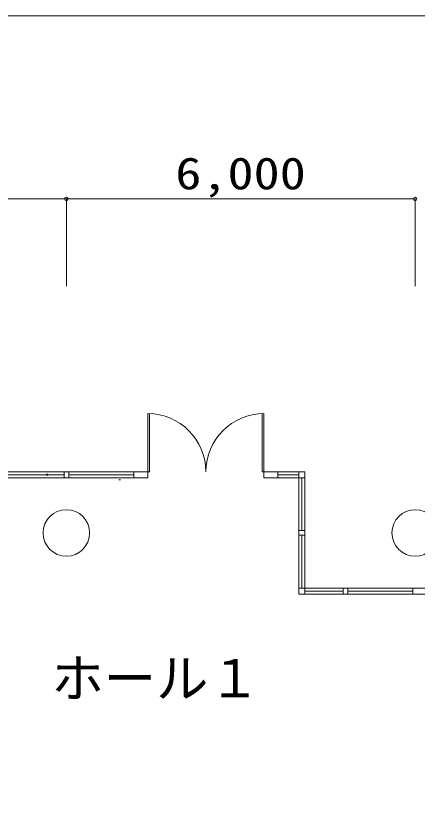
# Model space of a CAD drawing. Units: millimetres, scale not verified. Extents: x -46320 to 37680, y -29109 to 29691.
# Drawn here: x -7176 to -272, y 16043 to 29691 of the extents above; entities that cross this region are included whole.
import ezdxf
from ezdxf.enums import TextEntityAlignment as Align

# ---------------------------------------------------------------- set-up
doc = ezdxf.new("R2010")
doc.units = ezdxf.units.MM
doc.header["$LTSCALE"] = 300
doc.linetypes.add('CHAIN1', pattern=[8, 5, -1, 1, -1])
for name, color, linetype, lineweight in [('1-0_121', 7, 'Continuous', 9), ('1-1_122', 4, 'Continuous', 9), ('F-0', 7, 'Continuous', 9)]:
    doc.layers.add(name, color=color, linetype=linetype, lineweight=lineweight)
doc.layers.add('1-A', color=7, linetype='Continuous')
doc.styles.add('HG創英角ｺﾞｼｯｸUB', font='')
doc.styles.add('ＭＳ ゴシック', font='')
doc.styles.get('HG創英角ｺﾞｼｯｸUB').set_extended_font_data('HG創英角ｺﾞｼｯｸUB')
doc.styles.get('ＭＳ ゴシック').set_extended_font_data('MS Gothic')

msp = doc.modelspace()

# ---------------------------------------------------------------- linework, layer by layer
at = {"layer": '1-0_121'}
for p, q in [((-4907, 21755.4), (-4907, 22855.4)), ((-4877, 21855.4), (-4877, 22855.4)), ((-2937, 21855.4), (-2937, 22855.4)), ((-2907, 21755.4), (-2907, 22855.4)), ((-4877, 21855.4), (-10367, 21855.4)), ((-6347, 21755.4), (-6347, 21855.4)), ((-6267, 21755.4), (-6267, 21855.4)), ((-5147, 21755.4), (-5147, 21855.4)), ((-2667, 21755.4), (-2667, 21855.4)), ((-2307, 19755.4), (-2307, 21855.4)), ((-4907, 21755.4), (-10367, 21755.4)), ((-6347, 21805.4), (-7467, 21805.4)), ((-5147, 21805.4), (-6267, 21805.4)), ((-5377, 21720.4), (-5402, 21720.4)), ((-2207, 21755.4), (-2907, 21755.4)), ((-2667, 21805.4), (-2307, 21805.4)), ((-2257, 21755.4), (-2257, 20845.4)), ((-2207, 20845.4), (-2307, 20845.4)), ((-2207, 20765.4), (-2307, 20765.4)), ((-2257, 20765.4), (-2257, 19855.4)), ((2146.9, 19855.4), (-2307, 19855.4)), ((-1547, 19805.4), (-2207, 19805.4)), ((-1547, 19755.4), (-1547, 19855.4)), ((-1467, 19755.4), (-1467, 19855.4)), ((-1467, 19805.4), (-347, 19805.4)), ((-347, 19755.4), (-347, 19855.4)), ((2146.9, 19755.4), (-2307, 19755.4))]:
    msp.add_line(p, q, dxfattribs=at)
msp.add_lwpolyline([(-2207, 19755.4), (-2207, 21855.4), (-2937, 21855.4)], dxfattribs=at)
for centre, radius in [((-6637, 21805.4), 12.5), ((-6307, 20805.4), 400), ((-307, 20805.4), 400)]:
    msp.add_circle(centre, radius, dxfattribs=at)
for centre, start, end in [((-4907, 21855.4), 0, 90), ((-2907, 21855.4), 90, 180)]:
    msp.add_arc(centre, 1000, start, end, dxfattribs=at)
at = {"layer": '1-1_122', "linetype": 'CHAIN1'}
for p, q in [((-6307.4, 26545.4), (-6307.4, 24870.1)), ((-307.4, 26545.4), (-307.4, 24870.1))]:
    msp.add_line(p, q, dxfattribs=at)
at = {"layer": '1-1_122'}
msp.add_lwpolyline([(-36396.5, 26545.4), (-30707.4, 26545.4), (-25007.4, 26545.4), (-19307.4, 26545.4), (-12307.4, 26545.4), (-6307.4, 26545.4), (-307.4, 26545.4)], dxfattribs=at)
for centre in [(-6307.4, 26545.4), (-307.4, 26545.4)]:
    msp.add_circle(centre, 30, dxfattribs=at)
at = {"layer": 'F-0'}
msp.add_lwpolyline([(37680.5, 29690.8), (-46319.5, 29690.8), (-46319.5, -29109.2)], dxfattribs=at)

# ---------------------------------------------------------------- texts
at = {"layer": '1-1_122', "style": 'ＭＳ ゴシック', "width": 1.2}
msp.add_text('6,000', height=549.9, dxfattribs=at).set_placement((-4432.4, 26545.4), align=Align.BOTTOM_LEFT)
at = {"layer": '1-A', "style": 'HG創英角ｺﾞｼｯｸUB'}
msp.add_text('ホール１', height=659.8, dxfattribs=at).set_placement((-6563.6, 17780.8), align=Align.BOTTOM_LEFT)

doc.saveas('drawing.dxf')
